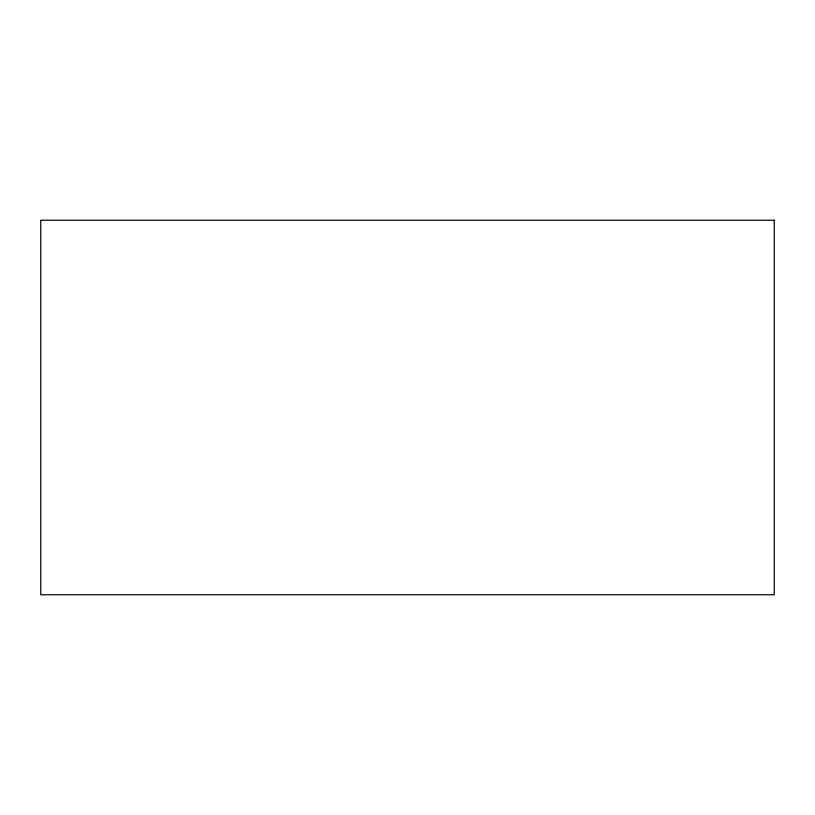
<?xml version="1.0" encoding="UTF-8"?>
<svg xmlns="http://www.w3.org/2000/svg" width="815" height="815" viewBox="0 0 815 815"><rect width="100%" height="100%" fill="white"/><g stroke="black" fill="none" stroke-linecap="round" stroke-linejoin="round"><path stroke-width="1.22" d="M774.25 220.244L40.75 220.244L40.75 594.756L774.25 594.756L774.25 220.244"/></g></svg>
